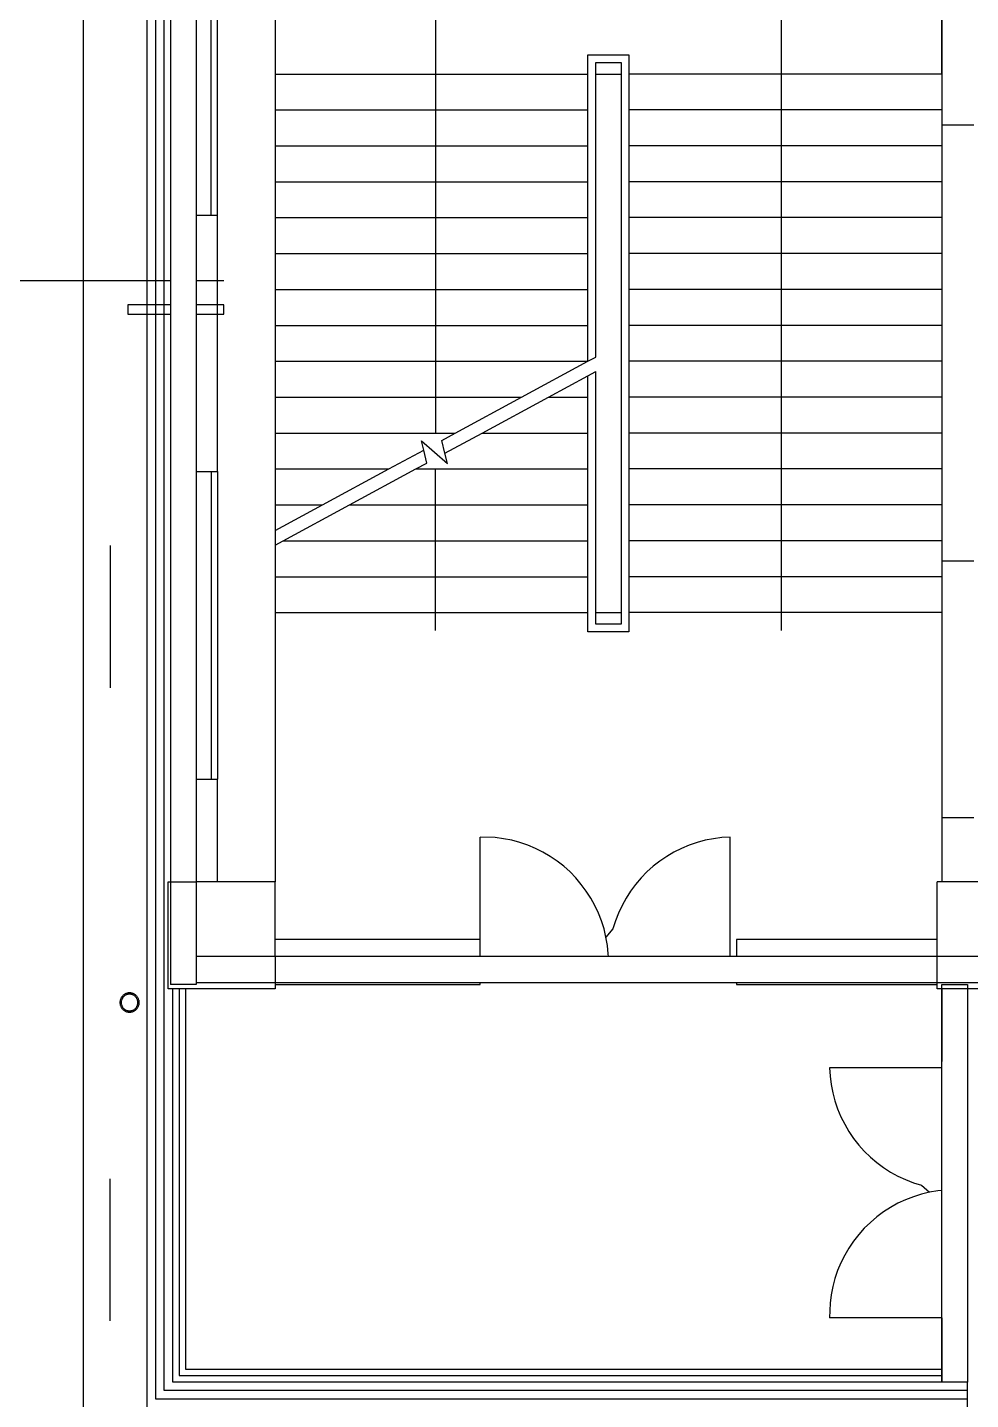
# Model space of a CAD drawing. Extents: x -81148 to 10972, y -53931 to 52487.
# Drawn here: x -67642 to -60283, y -38623 to -27923 of the extents above; entities that cross this region are included whole.
import ezdxf

# ---------------------------------------------------------------- set-up
doc = ezdxf.new("R2010")
doc.units = 0
doc.layers.get('0').update_dxf_attribs({"linetype": 'CONTINUOUS'})

msp = doc.modelspace()

# ---------------------------------------------------------------- linework, layer by layer
for p, q in [((-66641, -38620), (-66641, -10886)), ((-66575, -38553), (-66575, -10886)), ((-67208, -25986), (-67208, -41186)), ((-66708, -38686), (-66708, -25986)), ((-66525, -26421), (-66525, -30085)), ((-66325, -26421), (-66325, -30085)), ((-65708, -26421), (-65708, -28286)), ((-65708, -26421), (-65708, -28286)), ((-60508, -28286), (-60508, -26421)), ((-60508, -26686), (-60508, -28286)), ((-64458, -27061), (-64458, -30786)), ((-61758, -32626), (-61758, -27061)), ((-66208, -29386), (-66208, -27386)), ((-66158, -29386), (-66158, -27386)), ((-63268, -28136), (-62948, -28136)), ((-63268, -28846), (-63268, -28136)), ((-62948, -28136), (-62948, -28286)), ((-63208, -30493), (-63208, -28196)), ((-63208, -28196), (-63008, -28196)), ((-63008, -28196), (-63008, -28286)), ((-65708, -28286), (-63268, -28286)), ((-65708, -28286), (-65708, -28566)), ((-63208, -30493), (-63208, -28286)), ((-63208, -28286), (-63008, -28286)), ((-63008, -28286), (-63008, -32486)), ((-60508, -28286), (-62948, -28286)), ((-62948, -28286), (-62948, -28566)), ((-60508, -28286), (-60508, -28566)), ((-65708, -28566), (-63268, -28566)), ((-65708, -28566), (-65708, -28846)), ((-60508, -28566), (-62948, -28566)), ((-62948, -28566), (-62948, -28846)), ((-60508, -28566), (-60508, -28686)), ((-60258, -28686), (-60508, -28686)), ((-60508, -28686), (-60508, -28846)), ((-65708, -28846), (-63268, -28846)), ((-65708, -28846), (-65708, -29126)), ((-63268, -29126), (-63268, -28846)), ((-60508, -28846), (-62948, -28846)), ((-62948, -28846), (-62948, -29126)), ((-60508, -28846), (-60508, -28986)), ((-60508, -28986), (-60508, -29126)), ((-60508, -28986), (-60508, -32086)), ((-65708, -29126), (-63268, -29126)), ((-65708, -29126), (-65708, -29406)), ((-63268, -29406), (-63268, -29126)), ((-60508, -29126), (-62948, -29126)), ((-62948, -29126), (-62948, -29406)), ((-60508, -29126), (-60508, -29406)), ((-66325, -29386), (-66208, -29386)), ((-66208, -29386), (-66158, -29386)), ((-66158, -31386), (-66158, -29386)), ((-65708, -29406), (-63268, -29406)), ((-65708, -29406), (-65708, -29686)), ((-63268, -29686), (-63268, -29406)), ((-60508, -29406), (-62948, -29406)), ((-62948, -29406), (-62948, -29686)), ((-60508, -29406), (-60508, -29686)), ((-65708, -29686), (-63268, -29686)), ((-65708, -29686), (-65708, -29966)), ((-63268, -29966), (-63268, -29686)), ((-60508, -29686), (-62948, -29686)), ((-62948, -29686), (-62948, -29966)), ((-60508, -29686), (-60508, -29966)), ((-66525, -29898), (-69708, -29898)), ((-66108, -29898), (-66325, -29898)), ((-65708, -29966), (-63268, -29966)), ((-65708, -29966), (-65708, -30246)), ((-63268, -30246), (-63268, -29966)), ((-60508, -29966), (-62948, -29966)), ((-62948, -29966), (-62948, -30246)), ((-60508, -29966), (-60508, -30246)), ((-66525, -30085), (-66858, -30085)), ((-66858, -30085), (-66858, -30160)), ((-66858, -30160), (-66525, -30160)), ((-66525, -30085), (-66525, -30160)), ((-66525, -30160), (-66525, -34586)), ((-66108, -30085), (-66325, -30085)), ((-66325, -30085), (-66325, -30160)), ((-66325, -30160), (-66108, -30160)), ((-66325, -30160), (-66325, -34586)), ((-66108, -30160), (-66108, -30085)), ((-65708, -30246), (-63268, -30246)), ((-65708, -30246), (-65708, -30526)), ((-63268, -30525), (-63268, -30246)), ((-60508, -30246), (-62948, -30246)), ((-62948, -30246), (-62948, -30526)), ((-60508, -30246), (-60508, -30526)), ((-63268, -30525), (-63208, -30493)), ((-65708, -30526), (-63270, -30526)), ((-65708, -30526), (-65708, -30806)), ((-63787, -30806), (-63270, -30526)), ((-63270, -30526), (-63268, -30525)), ((-60508, -30526), (-62948, -30526)), ((-62948, -30526), (-62948, -30806)), ((-60508, -30526), (-60508, -30806)), ((-63577, -30806), (-63268, -30639)), ((-63268, -30639), (-63208, -30607)), ((-63268, -32486), (-63268, -30639)), ((-63208, -32486), (-63208, -30607)), ((-65708, -30806), (-63787, -30806)), ((-65708, -30806), (-65708, -31086)), ((-64458, -30786), (-64458, -31086)), ((-64304, -31086), (-63787, -30806)), ((-64094, -31086), (-63577, -30806)), ((-63577, -30806), (-63268, -30806)), ((-60508, -30806), (-62948, -30806)), ((-62948, -30806), (-62948, -31086)), ((-60508, -30806), (-60508, -31086)), ((-65708, -31086), (-64458, -31086)), ((-65708, -31086), (-65708, -31366)), ((-64458, -31086), (-64304, -31086)), ((-64408, -31143), (-64304, -31086)), ((-64384, -31244), (-64094, -31086)), ((-64094, -31086), (-63268, -31086)), ((-60508, -31086), (-62948, -31086)), ((-62948, -31086), (-62948, -31366)), ((-60508, -31086), (-60508, -31366)), ((-64822, -31366), (-64549, -31219)), ((-64566, -31146), (-64365, -31324)), ((-64549, -31219), (-64566, -31146)), ((-64525, -31320), (-64549, -31219)), ((-64384, -31244), (-64408, -31143)), ((-64612, -31366), (-64525, -31320)), ((-64365, -31324), (-64384, -31244)), ((-66325, -31386), (-66208, -31386)), ((-66208, -31386), (-66208, -33786)), ((-66208, -31386), (-66158, -31386)), ((-66158, -31386), (-66158, -33786)), ((-65708, -31366), (-64822, -31366)), ((-65708, -31366), (-65708, -31646)), ((-65339, -31646), (-64822, -31366)), ((-65129, -31646), (-64612, -31366)), ((-64612, -31366), (-64458, -31366)), ((-64458, -31666), (-64458, -31366)), ((-64458, -31366), (-63268, -31366)), ((-60508, -31366), (-62948, -31366)), ((-62948, -31366), (-62948, -31646)), ((-60508, -31366), (-60508, -31386)), ((-60508, -31386), (-60508, -31646)), ((-65708, -31646), (-65339, -31646)), ((-65708, -31846), (-65339, -31646)), ((-65708, -31646), (-65708, -31846)), ((-65646, -31926), (-65129, -31646)), ((-65129, -31646), (-63268, -31646)), ((-64458, -32626), (-64458, -31666)), ((-60508, -31646), (-62948, -31646)), ((-62948, -31646), (-62948, -31926)), ((-60508, -31646), (-60508, -31926)), ((-65708, -31846), (-65708, -31960)), ((-66995, -31963), (-66995, -32622)), ((-65708, -31960), (-65646, -31926)), ((-65708, -31960), (-65708, -32206)), ((-65646, -31926), (-63268, -31926)), ((-60508, -31926), (-62948, -31926)), ((-62948, -31926), (-62948, -32206)), ((-60508, -31926), (-60508, -32086)), ((-60258, -32086), (-60508, -32086)), ((-60508, -32086), (-60508, -32206)), ((-65708, -32206), (-63268, -32206)), ((-65708, -32206), (-65708, -32486)), ((-60508, -32206), (-62948, -32206)), ((-62948, -32206), (-62948, -32486)), ((-60508, -32206), (-60508, -32486)), ((-65708, -32486), (-63268, -32486)), ((-65708, -32486), (-65708, -34586)), ((-63268, -32636), (-63268, -32486)), ((-63208, -32576), (-63208, -32486)), ((-63208, -32486), (-63008, -32486)), ((-63008, -32486), (-63008, -32576)), ((-60508, -32486), (-62948, -32486)), ((-62948, -32486), (-62948, -32636)), ((-60508, -32486), (-60508, -34086)), ((-66995, -32622), (-66995, -33072)), ((-63008, -32576), (-63208, -32576)), ((-62948, -32636), (-63268, -32636)), ((-66325, -33786), (-66208, -33786)), ((-66208, -33786), (-66158, -33786)), ((-66158, -34586), (-66158, -33786)), ((-60508, -34086), (-60508, -34586)), ((-60258, -34086), (-60508, -34086)), ((-64108, -35169), (-64108, -34236)), ((-63993, -34241), (-64108, -34236)), ((-62158, -34237), (-62223, -34241)), ((-62158, -35169), (-62158, -34237)), ((-63928, -34249), (-63993, -34241)), ((-63863, -34261), (-63928, -34249)), ((-63800, -34278), (-63863, -34261)), ((-63738, -34299), (-63800, -34278)), ((-63678, -34325), (-63738, -34299)), ((-63619, -34354), (-63678, -34325)), ((-62538, -34325), (-62597, -34354)), ((-62478, -34299), (-62538, -34325)), ((-62416, -34278), (-62478, -34299)), ((-62353, -34261), (-62416, -34278)), ((-62288, -34249), (-62353, -34261)), ((-62223, -34241), (-62288, -34249)), ((-63562, -34387), (-63619, -34354)), ((-63508, -34424), (-63562, -34387)), ((-63457, -34464), (-63508, -34424)), ((-62708, -34424), (-62759, -34464)), ((-62653, -34387), (-62708, -34424)), ((-62597, -34354), (-62653, -34387)), ((-63408, -34508), (-63457, -34464)), ((-63362, -34555), (-63408, -34508)), ((-63320, -34605), (-63362, -34555)), ((-62854, -34555), (-62896, -34605)), ((-62808, -34508), (-62854, -34555)), ((-62759, -34464), (-62808, -34508)), ((-66543, -35421), (-66543, -34586)), ((-66543, -34586), (-66525, -34586)), ((-66525, -34586), (-66525, -35386)), ((-66525, -34586), (-66325, -34586)), ((-65708, -34586), (-66325, -34586)), ((-66325, -34586), (-66325, -35169)), ((-65708, -35169), (-65708, -34586)), ((-63281, -34657), (-63320, -34605)), ((-63245, -34712), (-63281, -34657)), ((-62935, -34657), (-62970, -34712)), ((-62896, -34605), (-62935, -34657)), ((-60543, -35169), (-60543, -34586)), ((-59708, -34586), (-60543, -34586)), ((-63214, -34770), (-63245, -34712)), ((-63186, -34829), (-63214, -34770)), ((-63002, -34770), (-63030, -34829)), ((-62970, -34712), (-63002, -34770)), ((-63162, -34890), (-63186, -34829)), ((-63030, -34829), (-63053, -34890)), ((-63143, -34953), (-63162, -34890)), ((-63128, -35016), (-63143, -34953)), ((-63073, -34953), (-63128, -35016)), ((-63053, -34890), (-63073, -34953)), ((-64108, -35036), (-65708, -35036)), ((-64108, -35169), (-64108, -35036)), ((-63117, -35081), (-63128, -35016)), ((-63110, -35146), (-63117, -35081)), ((-60543, -35036), (-62108, -35036)), ((-62108, -35036), (-62108, -35169)), ((-66325, -35169), (-66325, -35370)), ((-65708, -35169), (-66325, -35169)), ((-60543, -35169), (-65708, -35169)), ((-65708, -35169), (-65708, -35370)), ((-63109, -35169), (-63110, -35146)), ((-60543, -35370), (-60543, -35169)), ((-59708, -35169), (-60543, -35169)), ((-66325, -35386), (-66525, -35386)), ((-66325, -35370), (-66325, -35386)), ((-66325, -35370), (-65708, -35370)), ((-65708, -35370), (-60543, -35370)), ((-65708, -35370), (-65708, -35421)), ((-65708, -35386), (-64108, -35386)), ((-64108, -35386), (-64108, -35370)), ((-62108, -35370), (-62108, -35386)), ((-62108, -35386), (-60543, -35386)), ((-60543, -35421), (-60543, -35370)), ((-60543, -35370), (-59708, -35370)), ((-60508, -35386), (-60308, -35386)), ((-60508, -35421), (-60508, -35386)), ((-60308, -35386), (-60308, -35421)), ((-66919, -35517), (-66920, -35522)), ((-66920, -35522), (-66920, -35527)), ((-66918, -35512), (-66919, -35517)), ((-66917, -35507), (-66918, -35512)), ((-66916, -35503), (-66917, -35507)), ((-66914, -35498), (-66916, -35503)), ((-66912, -35493), (-66914, -35498)), ((-66910, -35489), (-66912, -35493)), ((-66907, -35485), (-66910, -35489)), ((-66909, -35518), (-66910, -35522)), ((-66910, -35522), (-66910, -35527)), ((-66908, -35510), (-66909, -35514)), ((-66909, -35514), (-66909, -35518)), ((-66906, -35506), (-66908, -35510)), ((-66904, -35481), (-66907, -35485)), ((-66905, -35502), (-66906, -35506)), ((-66903, -35498), (-66905, -35502)), ((-66901, -35477), (-66904, -35481)), ((-66901, -35494), (-66903, -35498)), ((-66898, -35474), (-66901, -35477)), ((-66899, -35491), (-66901, -35494)), ((-66896, -35487), (-66899, -35491)), ((-66894, -35470), (-66898, -35474)), ((-66894, -35484), (-66896, -35487)), ((-66890, -35467), (-66894, -35470)), ((-66891, -35481), (-66894, -35484)), ((-66888, -35478), (-66891, -35481)), ((-66886, -35464), (-66890, -35467)), ((-66884, -35475), (-66888, -35478)), ((-66882, -35462), (-66886, -35464)), ((-66881, -35473), (-66884, -35475)), ((-66878, -35459), (-66882, -35462)), ((-66877, -35470), (-66881, -35473)), ((-66874, -35457), (-66878, -35459)), ((-66874, -35468), (-66877, -35470)), ((-66869, -35456), (-66874, -35457)), ((-66870, -35467), (-66874, -35468)), ((-66866, -35465), (-66870, -35467)), ((-66864, -35454), (-66869, -35456)), ((-66862, -35464), (-66866, -35465)), ((-66859, -35453), (-66864, -35454)), ((-66858, -35463), (-66862, -35464)), ((-66855, -35452), (-66859, -35453)), ((-66853, -35462), (-66858, -35463)), ((-66850, -35452), (-66855, -35452)), ((-66849, -35462), (-66853, -35462)), ((-66845, -35452), (-66850, -35452)), ((-66845, -35462), (-66849, -35462)), ((-66840, -35452), (-66845, -35452)), ((-66841, -35462), (-66845, -35462)), ((-66836, -35462), (-66841, -35462)), ((-66835, -35452), (-66840, -35452)), ((-66832, -35463), (-66836, -35462)), ((-66830, -35453), (-66835, -35452)), ((-66828, -35464), (-66832, -35463)), ((-66825, -35454), (-66830, -35453)), ((-66824, -35465), (-66828, -35464)), ((-66821, -35456), (-66825, -35454)), ((-66820, -35467), (-66824, -35465)), ((-66816, -35457), (-66821, -35456)), ((-66816, -35468), (-66820, -35467)), ((-66812, -35459), (-66816, -35457)), ((-66812, -35470), (-66816, -35468)), ((-66807, -35462), (-66812, -35459)), ((-66809, -35473), (-66812, -35470)), ((-66805, -35475), (-66809, -35473)), ((-66803, -35464), (-66807, -35462)), ((-66802, -35478), (-66805, -35475)), ((-66799, -35467), (-66803, -35464)), ((-66799, -35481), (-66802, -35478)), ((-66795, -35470), (-66799, -35467)), ((-66796, -35484), (-66799, -35481)), ((-66793, -35487), (-66796, -35484)), ((-66792, -35474), (-66795, -35470)), ((-66791, -35491), (-66793, -35487)), ((-66788, -35477), (-66792, -35474)), ((-66789, -35494), (-66791, -35491)), ((-66787, -35498), (-66789, -35494)), ((-66785, -35481), (-66788, -35477)), ((-66785, -35502), (-66787, -35498)), ((-66782, -35485), (-66785, -35481)), ((-66783, -35506), (-66785, -35502)), ((-66782, -35510), (-66783, -35506)), ((-66780, -35489), (-66782, -35485)), ((-66781, -35514), (-66782, -35510)), ((-66780, -35518), (-66781, -35514)), ((-66778, -35493), (-66780, -35489)), ((-66780, -35522), (-66780, -35518)), ((-66780, -35527), (-66780, -35522)), ((-66776, -35498), (-66778, -35493)), ((-66774, -35503), (-66776, -35498)), ((-66772, -35507), (-66774, -35503)), ((-66771, -35512), (-66772, -35507)), ((-66770, -35517), (-66771, -35512)), ((-66770, -35522), (-66770, -35517)), ((-66770, -35527), (-66770, -35522)), ((-65708, -35421), (-66543, -35421)), ((-66508, -38486), (-66508, -35421)), ((-66458, -35421), (-66458, -38436)), ((-66408, -35421), (-66408, -38386)), ((-60508, -35421), (-60543, -35421)), ((-60508, -38486), (-60508, -35421)), ((-60308, -35421), (-60508, -35421)), ((-60508, -35421), (-60508, -35986)), ((-59708, -35421), (-60308, -35421)), ((-60308, -35421), (-60308, -38486)), ((-66920, -35527), (-66920, -35532)), ((-66920, -35532), (-66919, -35536)), ((-66919, -35536), (-66918, -35541)), ((-66918, -35541), (-66917, -35546)), ((-66917, -35546), (-66916, -35551)), ((-66916, -35551), (-66914, -35555)), ((-66914, -35555), (-66912, -35560)), ((-66912, -35560), (-66910, -35564)), ((-66910, -35527), (-66910, -35531)), ((-66910, -35531), (-66909, -35535)), ((-66910, -35564), (-66907, -35568)), ((-66909, -35535), (-66909, -35539)), ((-66909, -35539), (-66908, -35543)), ((-66908, -35543), (-66906, -35548)), ((-66907, -35568), (-66904, -35572)), ((-66906, -35548), (-66905, -35552)), ((-66905, -35552), (-66903, -35555)), ((-66904, -35572), (-66901, -35576)), ((-66903, -35555), (-66901, -35559)), ((-66901, -35559), (-66899, -35563)), ((-66901, -35576), (-66898, -35580)), ((-66899, -35563), (-66896, -35566)), ((-66898, -35580), (-66894, -35583)), ((-66896, -35566), (-66894, -35570)), ((-66894, -35570), (-66891, -35573)), ((-66894, -35583), (-66890, -35586)), ((-66891, -35573), (-66888, -35576)), ((-66890, -35586), (-66886, -35589)), ((-66888, -35576), (-66884, -35578)), ((-66886, -35589), (-66882, -35592)), ((-66884, -35578), (-66881, -35581)), ((-66882, -35592), (-66878, -35594)), ((-66881, -35581), (-66877, -35583)), ((-66878, -35594), (-66874, -35596)), ((-66877, -35583), (-66874, -35585)), ((-66874, -35585), (-66870, -35587)), ((-66874, -35596), (-66869, -35598)), ((-66870, -35587), (-66866, -35588)), ((-66869, -35598), (-66864, -35599)), ((-66866, -35588), (-66862, -35589)), ((-66864, -35599), (-66859, -35600)), ((-66862, -35589), (-66858, -35590)), ((-66859, -35600), (-66855, -35601)), ((-66858, -35590), (-66853, -35591)), ((-66855, -35601), (-66850, -35601)), ((-66853, -35591), (-66849, -35592)), ((-66850, -35601), (-66845, -35602)), ((-66849, -35592), (-66845, -35592)), ((-66845, -35592), (-66841, -35592)), ((-66845, -35602), (-66840, -35601)), ((-66841, -35592), (-66836, -35591)), ((-66840, -35601), (-66835, -35601)), ((-66836, -35591), (-66832, -35590)), ((-66835, -35601), (-66830, -35600)), ((-66832, -35590), (-66828, -35589)), ((-66830, -35600), (-66825, -35599)), ((-66828, -35589), (-66824, -35588)), ((-66825, -35599), (-66821, -35598)), ((-66824, -35588), (-66820, -35587)), ((-66821, -35598), (-66816, -35596)), ((-66820, -35587), (-66816, -35585)), ((-66816, -35585), (-66812, -35583)), ((-66816, -35596), (-66812, -35594)), ((-66812, -35583), (-66809, -35581)), ((-66812, -35594), (-66807, -35592)), ((-66809, -35581), (-66805, -35578)), ((-66807, -35592), (-66803, -35589)), ((-66805, -35578), (-66802, -35576)), ((-66803, -35589), (-66799, -35586)), ((-66802, -35576), (-66799, -35573)), ((-66799, -35573), (-66796, -35570)), ((-66799, -35586), (-66795, -35583)), ((-66796, -35570), (-66793, -35566)), ((-66795, -35583), (-66792, -35580)), ((-66793, -35566), (-66791, -35563)), ((-66792, -35580), (-66788, -35576)), ((-66791, -35563), (-66789, -35559)), ((-66789, -35559), (-66787, -35555)), ((-66788, -35576), (-66785, -35572)), ((-66787, -35555), (-66785, -35552)), ((-66785, -35552), (-66783, -35548)), ((-66785, -35572), (-66782, -35568)), ((-66783, -35548), (-66782, -35543)), ((-66782, -35543), (-66781, -35539)), ((-66782, -35568), (-66780, -35564)), ((-66781, -35539), (-66780, -35535)), ((-66780, -35531), (-66780, -35527)), ((-66780, -35535), (-66780, -35531)), ((-66780, -35564), (-66778, -35560)), ((-66778, -35560), (-66776, -35555)), ((-66776, -35555), (-66774, -35551)), ((-66774, -35551), (-66772, -35546)), ((-66772, -35546), (-66771, -35541)), ((-66771, -35541), (-66770, -35536)), ((-66770, -35532), (-66770, -35527)), ((-66770, -35536), (-66770, -35532)), ((-61383, -36036), (-61379, -36102)), ((-60508, -36036), (-61383, -36036)), ((-61379, -36102), (-61370, -36167)), ((-61370, -36167), (-61358, -36231)), ((-61358, -36231), (-61341, -36294)), ((-61341, -36294), (-61320, -36356)), ((-61320, -36356), (-61295, -36417)), ((-61295, -36417), (-61265, -36475)), ((-61265, -36475), (-61232, -36532)), ((-61232, -36532), (-61196, -36586)), ((-61196, -36586), (-61155, -36638)), ((-61155, -36638), (-61112, -36686)), ((-61112, -36686), (-61065, -36732)), ((-61065, -36732), (-61015, -36775)), ((-61015, -36775), (-60962, -36814)), ((-66995, -37351), (-66995, -36901)), ((-60962, -36814), (-60907, -36849)), ((-60907, -36849), (-60850, -36881)), ((-60850, -36881), (-60790, -36908)), ((-60790, -36908), (-60729, -36932)), ((-60729, -36932), (-60667, -36951)), ((-60667, -36951), (-60603, -37006)), ((-60603, -37006), (-60667, -37021)), ((-60539, -36995), (-60603, -37006)), ((-60508, -36992), (-60539, -36995)), ((-60907, -37124), (-60962, -37159)), ((-60850, -37092), (-60907, -37124)), ((-60790, -37065), (-60850, -37092)), ((-60729, -37041), (-60790, -37065)), ((-60667, -37021), (-60729, -37041)), ((-61015, -37198), (-61065, -37241)), ((-60962, -37159), (-61015, -37198)), ((-61155, -37335), (-61196, -37387)), ((-61112, -37286), (-61155, -37335)), ((-61065, -37241), (-61112, -37286)), ((-66995, -38010), (-66995, -37351)), ((-61232, -37441), (-61265, -37498)), ((-61196, -37387), (-61232, -37441)), ((-61295, -37556), (-61320, -37617)), ((-61265, -37498), (-61295, -37556)), ((-61320, -37617), (-61341, -37679)), ((-61358, -37742), (-61370, -37806)), ((-61341, -37679), (-61358, -37742)), ((-61379, -37871), (-61383, -37986)), ((-61370, -37806), (-61379, -37871)), ((-60508, -37986), (-61383, -37986)), ((-60508, -37986), (-60508, -38386)), ((-66408, -38386), (-60508, -38386)), ((-60508, -38386), (-60508, -38436)), ((-60508, -38486), (-66508, -38486)), ((-66458, -38436), (-60508, -38436)), ((-60508, -38436), (-60508, -38486)), ((-60308, -38486), (-60508, -38486)), ((-60308, -38686), (-60308, -38486)), ((-60308, -38620), (-66641, -38620)), ((-60308, -38553), (-66575, -38553))]:
    msp.add_line(p, q)

doc.saveas('drawing.dxf')
